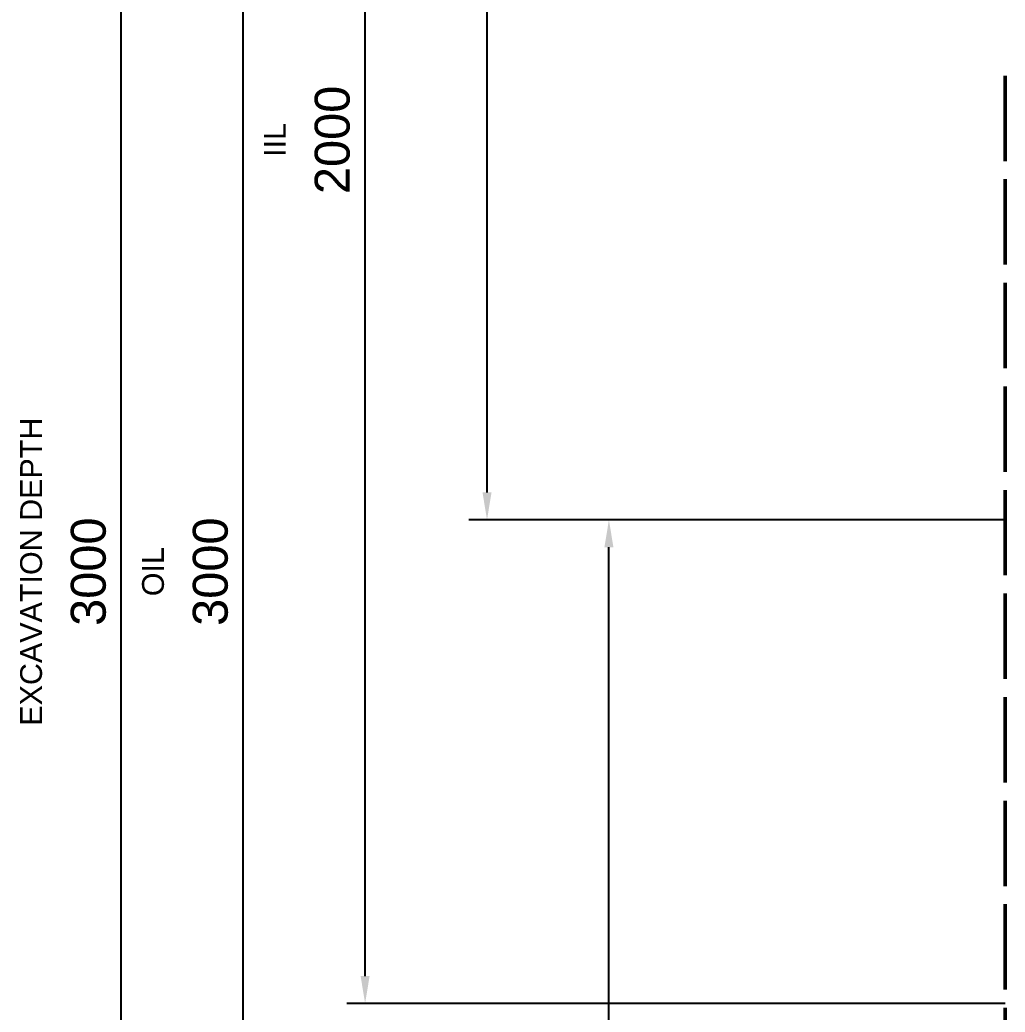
# Model space of a CAD drawing. Header units: millimetres. Extents: x -1213 to 3796, y -853 to 3288.
# Drawn here: x -1204 to -64, y 990 to 2139 of the extents above; entities that cross this region are included whole.
import ezdxf
from ezdxf.enums import TextEntityAlignment as Align

# ---------------------------------------------------------------- set-up
doc = ezdxf.new("R2010")
doc.units = ezdxf.units.MM
doc.linetypes.add('DASH_99_21', pattern=[119.944444, 98.777778, -21.166667])
doc.layers.add('DIMENSIONS', color=7, linetype='Continuous')
doc.layers.add('GEOFAB', color=5, linetype='Continuous')
doc.styles.add('ARIAL', font='arial.ttf')
doc.dimstyles.get("Standard").update_dxf_attribs({"dimtxt": 2.5, "dimasz": 2.5, "dimexe": 1.25, "dimexo": 0.625, "dimtad": 1, "dimcen": 2.5, "dimazin": 3, "dimtfac": 1, "dimtmove": 0, "dimatfit": 3})

msp = doc.modelspace()

# ---------------------------------------------------------------- linework, layer by layer
at = {"layer": 'GEOFAB', "color": 5, "linetype": 'DASH_99_21', "lineweight": 50}
msp.add_line((-63.5, -63.5), (-63.5, 2088.2), dxfattribs=at)

# ---------------------------------------------------------------- texts
at = {"layer": 'DIMENSIONS', "style": 'ARIAL'}
for s, height, p in [('IIL', 25.26, (-896.1, 2000)), ('EXCAVATION DEPTH', 25.259, (-1178.3, 1500)), ('OIL', 25.26, (-1037.2, 1500))]:
    msp.add_text(s, height=height, rotation=90, dxfattribs=at).set_placement(p, align=Align.CENTER)

# ---------------------------------------------------------------- dimensions: what is measured, and where the dimension line sits
at = {"layer": 'DIMENSIONS'}
for base, p1, p2 in [((-1086.6, 0), (-63.5, 0), (-63.5, 3000)), ((-945.4, 0), (-63.5, 0), (-63.5, 3000)), ((-804.3, 1000), (-63.5, 1000), (-63.5, 3000)), ((-663.2, 1560), (-63.5, 1560), (-63.5, 3000)), ((-522.1, 0), (-63.5, 0), (-63.5, 1560))]:
    msp.add_linear_dim(base=base, p1=p1, p2=p2, angle=90, dimstyle='Standard', override={"dimtxt": 40.414222, "dimasz": 31.75, "dimexe": 21.166667, "dimexo": 0, "dimgap": 17.638889, "dimtad": 1, "dimtih": 0, "dimtoh": 0, "dimdec": 0, "dimtxsty": 'ARIAL', "dimclrd": 7, "dimclre": 7, "dimclrt": 7}, dxfattribs=at).render()

doc.saveas('drawing.dxf')
